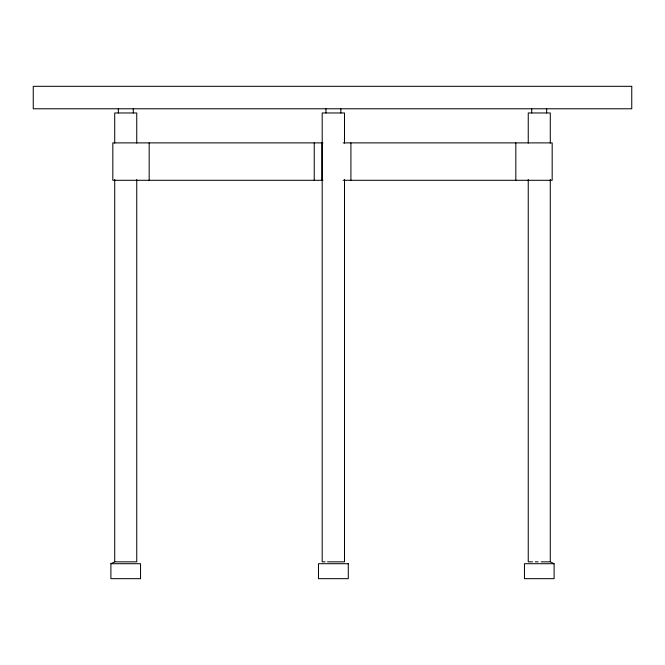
<?xml version="1.0" encoding="UTF-8"?>
<svg xmlns="http://www.w3.org/2000/svg" width="665" height="665" viewBox="0 0 665 665"><rect width="100%" height="100%" fill="white"/><g stroke="black" fill="none" stroke-linecap="round" stroke-linejoin="round"><path stroke-width="1" d="M110.897 563.712L140.539 563.712L140.539 578.675L110.897 578.675L110.897 563.712L114.713 561.842L136.749 561.842L136.749 179.467M322.966 142.892L112.826 142.892L112.826 180.298L322.966 180.298M343.182 142.892L552.174 142.892L552.174 180.298L343.182 180.298M325.135 561.842L322.193 561.842L322.193 112.967L344.495 112.967L344.495 143.1M327.471 561.842L344.495 561.842L344.495 179.467M532.565 561.842L528.251 561.842L528.251 179.467M535.209 561.842L538.143 561.842M541.16 561.842L549.797 561.842M554.103 563.712L524.461 563.712L524.461 578.675L554.103 578.675L554.103 563.712L550.288 561.842L550.288 179.467M550.288 143.1L550.288 112.967L528.251 112.967L528.251 143.1M546.655 108.777L546.655 112.959M531.726 108.777L531.726 112.959M515.832 142.892L515.832 180.298M350.912 142.892L350.912 180.298M340.854 108.777L340.854 112.959M325.95 108.777L325.958 112.959M321.968 142.892L321.968 180.298M314.229 142.892L314.229 180.298M149.168 142.892L149.168 180.298M136.749 143.1L136.749 112.967L114.713 112.967L114.713 143.1M133.274 108.777L133.274 112.959M118.345 108.777L118.345 112.959M114.713 179.467L114.713 561.842M631.75 86.325L33.25 86.325L33.25 108.777L631.75 108.777L631.75 86.325M348.285 563.712L318.469 563.712L318.469 578.675L348.285 578.675L348.285 563.712"/></g></svg>
